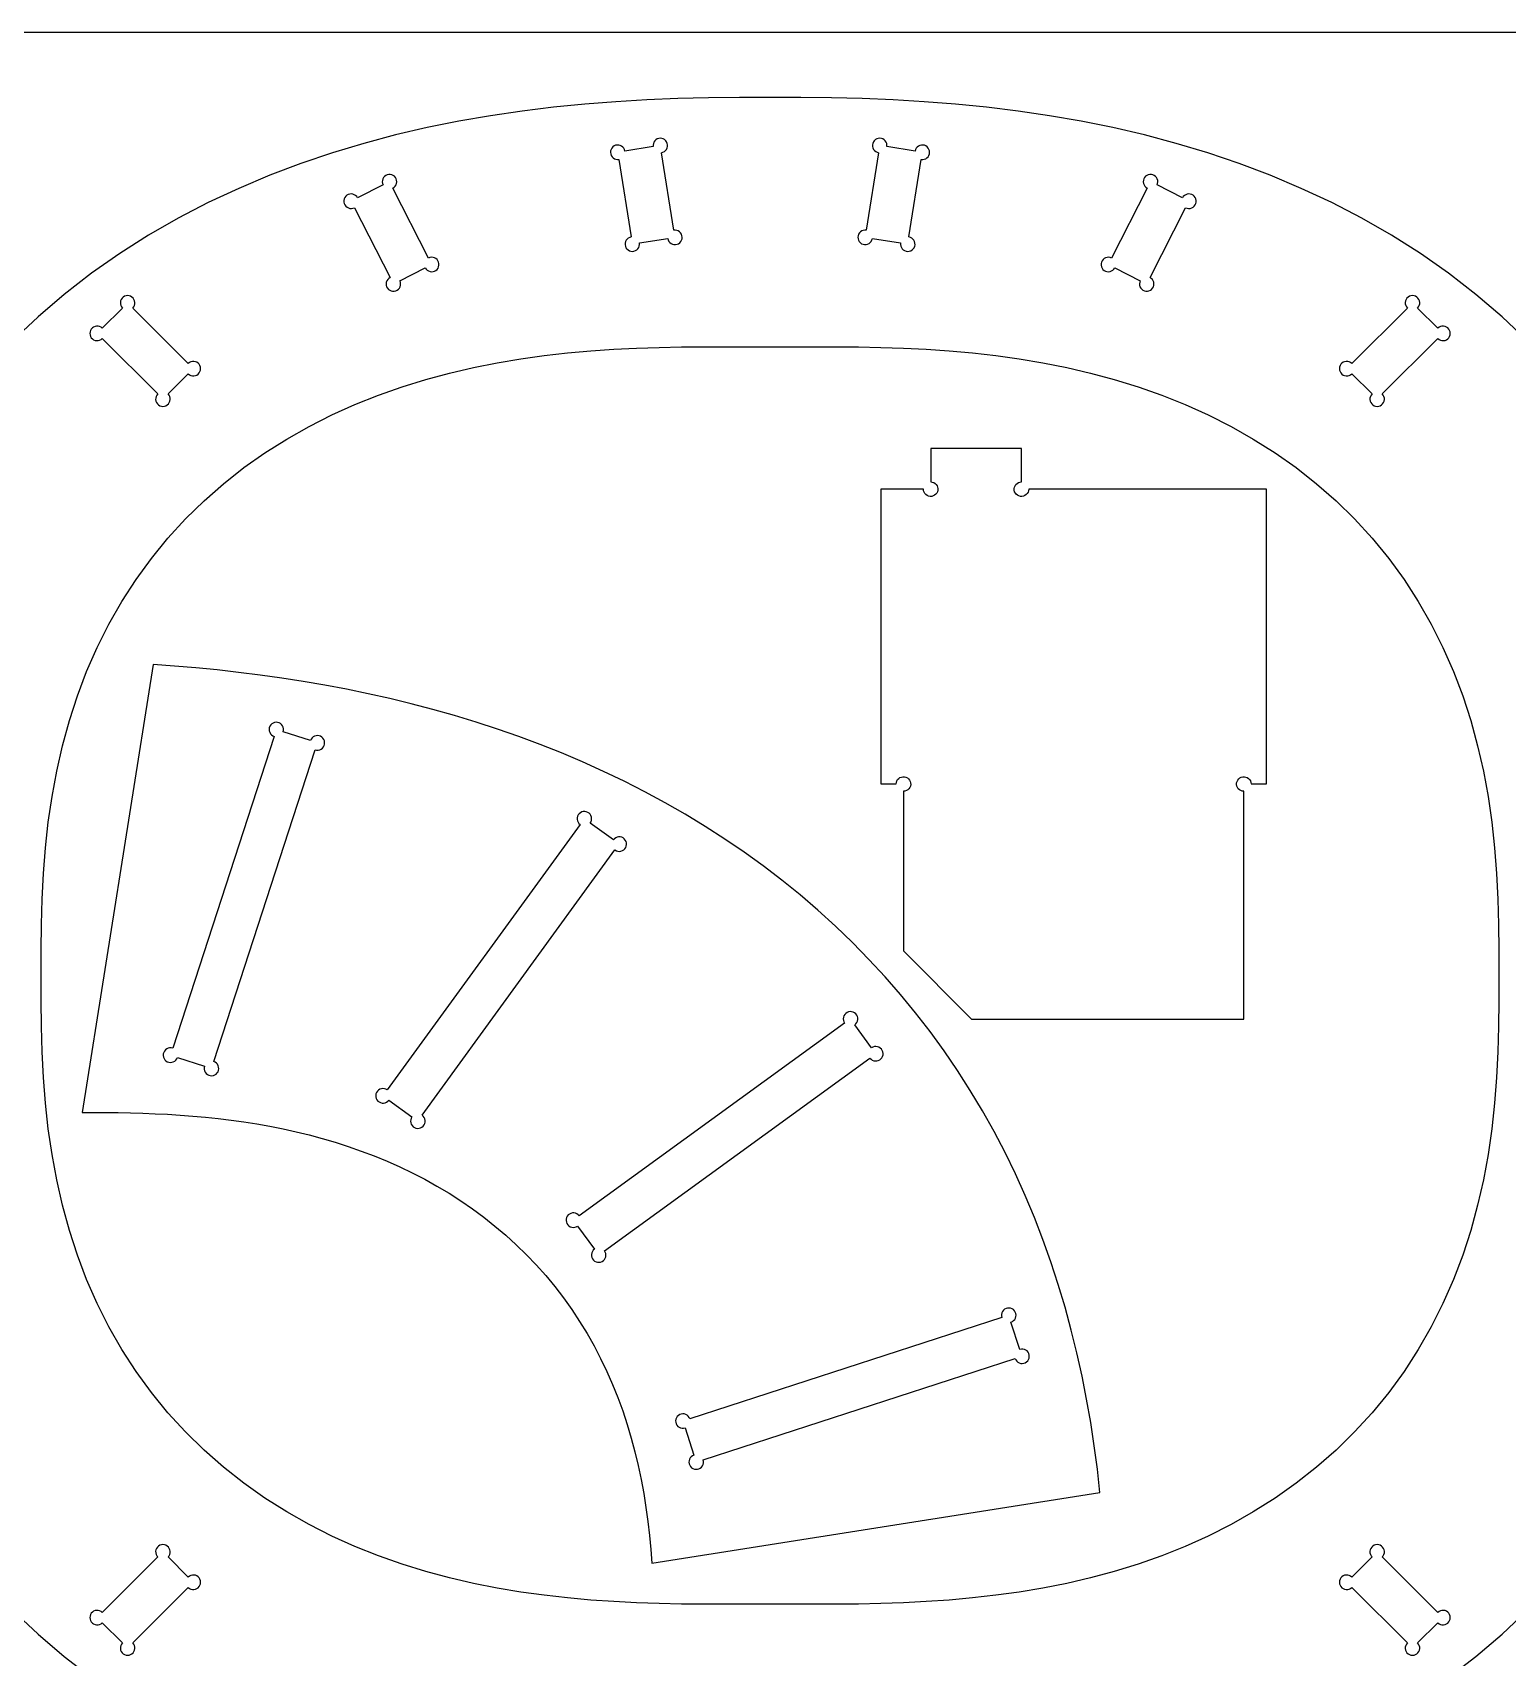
# Model space of a CAD drawing. Extents: x 0 to 2440, y -1470 to 1220.
# Drawn here: x 1023 to 1673, y 503 to 1220 of the extents above; entities that cross this region are included whole.
import ezdxf

# ---------------------------------------------------------------- set-up
doc = ezdxf.new("R2010")
doc.units = 0
doc.layers.add('CUT', color=1, linetype='Continuous')
doc.layers.add('REFERENCE-SHEET', color=8, linetype='Continuous')

msp = doc.modelspace()

# ---------------------------------------------------------------- linework, layer by layer
at = {"layer": 'CUT'}
for points in [[(1681.91, 1084.22), (1670.8, 1094.67), (1659.21, 1104.54), (1647.19, 1113.82), (1634.8, 1122.5), (1622.07, 1130.58), (1609.05, 1138.07), (1595.78, 1144.97), (1582.31, 1151.28), (1568.68, 1157.04), (1554.92, 1162.25), (1541.07, 1166.93), (1527.16, 1171.11), (1513.21, 1174.82), (1499.25, 1178.07), (1485.3, 1180.89), (1471.38, 1183.31), (1457.49, 1185.35), (1443.65, 1187.04), (1429.87, 1188.41), (1416.14, 1189.48), (1402.46, 1190.28), (1388.84, 1190.84), (1375.26, 1191.19), (1361.72, 1191.36), (1348.2, 1191.4), (1334.68, 1191.36), (1321.14, 1191.19), (1307.56, 1190.84), (1293.94, 1190.28), (1280.26, 1189.48), (1266.53, 1188.41), (1252.75, 1187.04), (1238.91, 1185.35), (1225.02, 1183.31), (1211.1, 1180.89), (1197.15, 1178.07), (1183.19, 1174.82), (1169.24, 1171.11), (1155.33, 1166.93), (1141.48, 1162.25), (1127.72, 1157.04), (1114.09, 1151.28), (1100.62, 1144.97), (1087.35, 1138.07), (1074.33, 1130.58), (1061.6, 1122.5), (1049.21, 1113.82), (1037.19, 1104.54), (1025.6, 1094.67), (1014.49, 1084.22)], [(1014.49, 524.18), (1025.6, 513.73), (1037.19, 503.86), (1049.21, 494.58)], [(1647.19, 494.58), (1659.21, 503.86), (1670.8, 513.73), (1681.91, 524.18)]]:
    msp.add_lwpolyline(points, dxfattribs=at)
for points in [[(1303.11, 1129.17), (1303.29, 1128.51), (1303.6, 1127.9), (1304.04, 1127.37), (1304.58, 1126.95), (1305.19, 1126.66), (1305.86, 1126.5), (1306.54, 1126.48), (1307.21, 1126.61), (1307.84, 1126.88), (1308.4, 1127.28), (1308.86, 1127.79), (1309.2, 1128.38), (1309.41, 1129.03), (1309.47, 1129.72), (1309.39, 1130.39), (1309.16, 1131.04), (1308.8, 1131.62), (1308.33, 1132.12), (1307.76, 1132.5), (1307.13, 1132.75), (1306.45, 1132.86), (1305.77, 1132.83), (1300.36, 1167), (1301.02, 1167.18), (1301.62, 1167.5), (1302.15, 1167.93), (1302.57, 1168.47), (1302.87, 1169.09), (1303.03, 1169.75), (1303.04, 1170.44), (1302.91, 1171.11), (1302.64, 1171.74), (1302.24, 1172.29), (1301.74, 1172.75), (1301.14, 1173.09), (1300.49, 1173.3), (1299.81, 1173.36), (1299.13, 1173.28), (1298.48, 1173.06), (1297.9, 1172.7), (1297.41, 1172.23), (1297.03, 1171.66), (1296.77, 1171.02), (1296.66, 1170.35), (1296.69, 1169.66), (1284.25, 1167.69), (1284.07, 1168.35), (1283.76, 1168.96), (1283.32, 1169.49), (1282.78, 1169.91), (1282.16, 1170.21), (1281.5, 1170.37), (1280.82, 1170.38), (1280.14, 1170.25), (1279.52, 1169.98), (1278.96, 1169.58), (1278.5, 1169.07), (1278.16, 1168.48), (1277.95, 1167.83), (1277.89, 1167.15), (1277.97, 1166.47), (1278.2, 1165.82), (1278.56, 1165.24), (1279.03, 1164.74), (1279.6, 1164.36), (1280.23, 1164.11), (1280.91, 1164), (1281.59, 1164.03), (1287, 1129.86), (1286.34, 1129.68), (1285.73, 1129.36), (1285.21, 1128.93), (1284.79, 1128.39), (1284.49, 1127.77), (1284.33, 1127.11), (1284.31, 1126.42), (1284.45, 1125.75), (1284.72, 1125.12), (1285.11, 1124.57), (1285.62, 1124.11), (1286.22, 1123.77), (1286.87, 1123.56), (1287.55, 1123.5), (1288.23, 1123.58), (1288.87, 1123.81), (1289.46, 1124.16), (1289.95, 1124.64), (1290.33, 1125.2), (1290.59, 1125.84), (1290.7, 1126.51), (1290.66, 1127.2)], [(1405.74, 1127.2), (1405.7, 1126.51), (1405.81, 1125.84), (1406.07, 1125.2), (1406.45, 1124.64), (1406.94, 1124.16), (1407.53, 1123.81), (1408.17, 1123.58), (1408.85, 1123.5), (1409.53, 1123.56), (1410.18, 1123.77), (1410.78, 1124.11), (1411.29, 1124.57), (1411.68, 1125.12), (1411.95, 1125.75), (1412.09, 1126.42), (1412.07, 1127.11), (1411.91, 1127.77), (1411.61, 1128.39), (1411.19, 1128.93), (1410.67, 1129.36), (1410.06, 1129.68), (1409.4, 1129.86), (1414.81, 1164.03), (1415.49, 1164), (1416.17, 1164.11), (1416.8, 1164.36), (1417.37, 1164.74), (1417.84, 1165.24), (1418.2, 1165.82), (1418.43, 1166.47), (1418.51, 1167.15), (1418.45, 1167.83), (1418.24, 1168.48), (1417.9, 1169.07), (1417.44, 1169.58), (1416.88, 1169.98), (1416.26, 1170.25), (1415.58, 1170.38), (1414.9, 1170.37), (1414.24, 1170.21), (1413.62, 1169.91), (1413.08, 1169.49), (1412.64, 1168.96), (1412.33, 1168.35), (1412.15, 1167.69), (1399.71, 1169.66), (1399.74, 1170.35), (1399.63, 1171.02), (1399.37, 1171.66), (1398.99, 1172.23), (1398.5, 1172.7), (1397.92, 1173.06), (1397.27, 1173.28), (1396.59, 1173.36), (1395.91, 1173.3), (1395.26, 1173.09), (1394.66, 1172.75), (1394.16, 1172.29), (1393.76, 1171.74), (1393.49, 1171.11), (1393.36, 1170.44), (1393.37, 1169.75), (1393.53, 1169.09), (1393.83, 1168.47), (1394.25, 1167.93), (1394.78, 1167.5), (1395.38, 1167.18), (1396.04, 1167), (1390.63, 1132.83), (1389.95, 1132.86), (1389.27, 1132.75), (1388.64, 1132.5), (1388.07, 1132.12), (1387.6, 1131.62), (1387.24, 1131.04), (1387.01, 1130.39), (1386.93, 1129.72), (1386.99, 1129.03), (1387.2, 1128.38), (1387.54, 1127.79), (1388, 1127.28), (1388.56, 1126.88), (1389.19, 1126.61), (1389.86, 1126.48), (1390.54, 1126.5), (1391.21, 1126.66), (1391.82, 1126.95), (1392.36, 1127.37), (1392.8, 1127.9), (1393.11, 1128.51), (1393.29, 1129.17)], [(1196.27, 1116.26), (1196.64, 1115.68), (1197.13, 1115.2), (1197.71, 1114.84), (1198.35, 1114.6), (1199.03, 1114.51), (1199.71, 1114.56), (1200.37, 1114.76), (1200.96, 1115.09), (1201.48, 1115.55), (1201.88, 1116.1), (1202.16, 1116.72), (1202.31, 1117.39), (1202.3, 1118.07), (1202.15, 1118.74), (1201.86, 1119.36), (1201.45, 1119.91), (1200.93, 1120.35), (1200.32, 1120.67), (1199.67, 1120.86), (1198.98, 1120.91), (1198.31, 1120.8), (1197.67, 1120.56), (1181.96, 1151.39), (1182.53, 1151.76), (1183.01, 1152.25), (1183.38, 1152.83), (1183.61, 1153.47), (1183.71, 1154.15), (1183.65, 1154.83), (1183.46, 1155.49), (1183.12, 1156.08), (1182.67, 1156.6), (1182.12, 1157), (1181.5, 1157.28), (1180.83, 1157.42), (1180.14, 1157.42), (1179.48, 1157.27), (1178.85, 1156.98), (1178.31, 1156.57), (1177.87, 1156.05), (1177.54, 1155.44), (1177.35, 1154.79), (1177.31, 1154.1), (1177.41, 1153.43), (1177.66, 1152.79), (1166.43, 1147.07), (1166.06, 1147.64), (1165.57, 1148.12), (1164.99, 1148.49), (1164.35, 1148.72), (1163.67, 1148.81), (1162.99, 1148.76), (1162.33, 1148.56), (1161.73, 1148.23), (1161.22, 1147.78), (1160.81, 1147.23), (1160.53, 1146.6), (1160.39, 1145.93), (1160.4, 1145.25), (1160.55, 1144.58), (1160.84, 1143.96), (1161.25, 1143.42), (1161.77, 1142.97), (1162.37, 1142.65), (1163.03, 1142.46), (1163.72, 1142.42), (1164.39, 1142.52), (1165.03, 1142.76), (1180.74, 1111.93), (1180.17, 1111.56), (1179.69, 1111.07), (1179.32, 1110.5), (1179.09, 1109.85), (1178.99, 1109.17), (1179.05, 1108.49), (1179.24, 1107.84), (1179.58, 1107.24), (1180.03, 1106.73), (1180.58, 1106.32), (1181.2, 1106.04), (1181.87, 1105.9), (1182.56, 1105.9), (1183.22, 1106.05), (1183.84, 1106.34), (1184.39, 1106.76), (1184.83, 1107.28), (1185.16, 1107.88), (1185.35, 1108.54), (1185.39, 1109.22), (1185.29, 1109.9), (1185.04, 1110.54)], [(1511.36, 1110.54), (1511.11, 1109.9), (1511.01, 1109.22), (1511.05, 1108.54), (1511.24, 1107.88), (1511.57, 1107.28), (1512.01, 1106.76), (1512.56, 1106.34), (1513.18, 1106.05), (1513.84, 1105.9), (1514.53, 1105.9), (1515.2, 1106.04), (1515.82, 1106.32), (1516.37, 1106.73), (1516.82, 1107.24), (1517.16, 1107.84), (1517.35, 1108.49), (1517.41, 1109.17), (1517.31, 1109.85), (1517.08, 1110.5), (1516.71, 1111.07), (1516.23, 1111.56), (1515.66, 1111.93), (1531.37, 1142.76), (1532.01, 1142.52), (1532.68, 1142.42), (1533.37, 1142.46), (1534.03, 1142.65), (1534.63, 1142.97), (1535.15, 1143.42), (1535.56, 1143.96), (1535.85, 1144.58), (1536, 1145.25), (1536.01, 1145.93), (1535.87, 1146.6), (1535.59, 1147.23), (1535.18, 1147.78), (1534.67, 1148.23), (1534.07, 1148.56), (1533.41, 1148.76), (1532.73, 1148.81), (1532.05, 1148.72), (1531.41, 1148.49), (1530.83, 1148.12), (1530.34, 1147.64), (1529.97, 1147.07), (1518.74, 1152.79), (1518.99, 1153.43), (1519.09, 1154.1), (1519.05, 1154.79), (1518.86, 1155.44), (1518.53, 1156.05), (1518.09, 1156.57), (1517.55, 1156.98), (1516.92, 1157.27), (1516.26, 1157.42), (1515.57, 1157.42), (1514.9, 1157.28), (1514.28, 1157), (1513.73, 1156.6), (1513.28, 1156.08), (1512.94, 1155.49), (1512.75, 1154.83), (1512.69, 1154.15), (1512.79, 1153.47), (1513.02, 1152.83), (1513.39, 1152.25), (1513.87, 1151.76), (1514.44, 1151.39), (1498.73, 1120.56), (1498.09, 1120.8), (1497.42, 1120.91), (1496.73, 1120.86), (1496.08, 1120.67), (1495.47, 1120.35), (1494.95, 1119.91), (1494.54, 1119.36), (1494.25, 1118.74), (1494.1, 1118.07), (1494.09, 1117.39), (1494.24, 1116.72), (1494.52, 1116.1), (1494.92, 1115.55), (1495.44, 1115.09), (1496.03, 1114.76), (1496.69, 1114.56), (1497.37, 1114.51), (1498.05, 1114.6), (1498.69, 1114.84), (1499.27, 1115.2), (1499.76, 1115.68), (1500.13, 1116.26)], [(1091.8, 1069.51), (1092.33, 1069.08), (1092.94, 1068.78), (1093.61, 1068.61), (1094.29, 1068.58), (1094.96, 1068.7), (1095.59, 1068.97), (1096.16, 1069.36), (1096.62, 1069.86), (1096.97, 1070.45), (1097.19, 1071.09), (1097.26, 1071.77), (1097.19, 1072.45), (1096.97, 1073.1), (1096.62, 1073.69), (1096.16, 1074.19), (1095.59, 1074.58), (1094.96, 1074.84), (1094.29, 1074.97), (1093.61, 1074.94), (1092.94, 1074.77), (1092.33, 1074.47), (1091.8, 1074.04), (1067.33, 1098.5), (1067.76, 1099.04), (1068.07, 1099.65), (1068.24, 1100.31), (1068.26, 1100.99), (1068.14, 1101.67), (1067.88, 1102.3), (1067.49, 1102.86), (1066.99, 1103.33), (1066.4, 1103.68), (1065.75, 1103.89), (1065.07, 1103.97), (1064.39, 1103.89), (1063.74, 1103.68), (1063.15, 1103.33), (1062.65, 1102.86), (1062.26, 1102.3), (1062, 1101.67), (1061.88, 1100.99), (1061.9, 1100.31), (1062.07, 1099.65), (1062.38, 1099.04), (1062.81, 1098.5), (1053.9, 1089.59), (1053.36, 1090.02), (1052.75, 1090.33), (1052.09, 1090.5), (1051.41, 1090.52), (1050.73, 1090.4), (1050.1, 1090.14), (1049.54, 1089.75), (1049.07, 1089.25), (1048.72, 1088.66), (1048.51, 1088.01), (1048.43, 1087.33), (1048.51, 1086.65), (1048.72, 1086), (1049.07, 1085.41), (1049.54, 1084.91), (1050.1, 1084.52), (1050.73, 1084.26), (1051.41, 1084.14), (1052.09, 1084.16), (1052.75, 1084.33), (1053.36, 1084.64), (1053.9, 1085.07), (1078.36, 1060.6), (1077.93, 1060.07), (1077.63, 1059.46), (1077.46, 1058.79), (1077.43, 1058.11), (1077.56, 1057.44), (1077.82, 1056.81), (1078.21, 1056.24), (1078.71, 1055.78), (1079.3, 1055.43), (1079.95, 1055.21), (1080.63, 1055.14), (1081.31, 1055.21), (1081.95, 1055.43), (1082.54, 1055.78), (1083.04, 1056.24), (1083.43, 1056.81), (1083.7, 1057.44), (1083.82, 1058.11), (1083.79, 1058.79), (1083.62, 1059.46), (1083.32, 1060.07), (1082.89, 1060.6)], [(1613.51, 1060.6), (1613.08, 1060.07), (1612.78, 1059.46), (1612.61, 1058.79), (1612.58, 1058.11), (1612.7, 1057.44), (1612.97, 1056.81), (1613.36, 1056.24), (1613.86, 1055.78), (1614.45, 1055.43), (1615.09, 1055.21), (1615.77, 1055.14), (1616.45, 1055.21), (1617.1, 1055.43), (1617.69, 1055.78), (1618.19, 1056.24), (1618.58, 1056.81), (1618.84, 1057.44), (1618.97, 1058.11), (1618.94, 1058.79), (1618.77, 1059.46), (1618.47, 1060.07), (1618.04, 1060.6), (1642.5, 1085.07), (1643.04, 1084.64), (1643.65, 1084.33), (1644.31, 1084.16), (1644.99, 1084.14), (1645.67, 1084.26), (1646.3, 1084.52), (1646.86, 1084.91), (1647.33, 1085.41), (1647.68, 1086), (1647.89, 1086.65), (1647.97, 1087.33), (1647.89, 1088.01), (1647.68, 1088.66), (1647.33, 1089.25), (1646.86, 1089.75), (1646.3, 1090.14), (1645.67, 1090.4), (1644.99, 1090.52), (1644.31, 1090.5), (1643.65, 1090.33), (1643.04, 1090.02), (1642.5, 1089.59), (1633.59, 1098.5), (1634.02, 1099.04), (1634.33, 1099.65), (1634.5, 1100.31), (1634.52, 1100.99), (1634.4, 1101.67), (1634.14, 1102.3), (1633.75, 1102.86), (1633.25, 1103.33), (1632.66, 1103.68), (1632.01, 1103.89), (1631.33, 1103.97), (1630.65, 1103.89), (1630, 1103.68), (1629.41, 1103.33), (1628.91, 1102.86), (1628.52, 1102.3), (1628.26, 1101.67), (1628.14, 1100.99), (1628.16, 1100.31), (1628.33, 1099.65), (1628.64, 1099.04), (1629.07, 1098.5), (1604.6, 1074.04), (1604.07, 1074.47), (1603.46, 1074.77), (1602.79, 1074.94), (1602.11, 1074.97), (1601.44, 1074.84), (1600.81, 1074.58), (1600.24, 1074.19), (1599.78, 1073.69), (1599.43, 1073.1), (1599.21, 1072.45), (1599.14, 1071.77), (1599.21, 1071.09), (1599.43, 1070.45), (1599.78, 1069.86), (1600.24, 1069.36), (1600.81, 1068.97), (1601.44, 1068.7), (1602.11, 1068.58), (1602.79, 1068.61), (1603.46, 1068.78), (1604.07, 1069.08), (1604.6, 1069.51)], [(1669.39, 792.98), (1669.28, 781.75), (1668.96, 770.49), (1668.39, 759.2), (1667.51, 747.9), (1666.27, 736.59), (1664.63, 725.3), (1662.56, 714.06), (1660.02, 702.88), (1656.99, 691.81), (1653.45, 680.87), (1649.37, 670.11), (1644.75, 659.56), (1639.58, 649.27), (1633.87, 639.27), (1627.62, 629.6), (1620.85, 620.29), (1613.58, 611.39), (1605.84, 602.91), (1597.65, 594.89), (1589.05, 587.34), (1580.08, 580.28), (1570.78, 573.71), (1561.19, 567.65), (1551.36, 562.08), (1541.32, 557.01), (1531.12, 552.43), (1520.8, 548.31), (1510.39, 544.65), (1499.92, 541.42), (1489.43, 538.59), (1478.94, 536.15), (1468.47, 534.07), (1458.05, 532.32), (1447.68, 530.88), (1437.39, 529.71), (1427.17, 528.79), (1417.04, 528.09), (1407, 527.59), (1397.03, 527.25), (1387.15, 527.05), (1377.34, 526.96), (1367.59, 526.94), (1357.88, 526.97), (1348.2, 527), (1338.52, 526.97), (1328.81, 526.94), (1319.06, 526.96), (1309.25, 527.05), (1299.37, 527.25), (1289.4, 527.59), (1279.36, 528.09), (1269.23, 528.79), (1259.01, 529.71), (1248.72, 530.88), (1238.35, 532.32), (1227.93, 534.07), (1217.46, 536.15), (1206.97, 538.59), (1196.48, 541.42), (1186.01, 544.65), (1175.6, 548.31), (1165.28, 552.43), (1155.08, 557.01), (1145.04, 562.08), (1135.21, 567.65), (1125.62, 573.71), (1116.32, 580.28), (1107.35, 587.34), (1098.75, 594.89), (1090.56, 602.91), (1082.82, 611.39), (1075.55, 620.29), (1068.78, 629.6), (1062.53, 639.27), (1056.82, 649.27), (1051.65, 659.56), (1047.03, 670.11), (1042.95, 680.87), (1039.41, 691.81), (1036.38, 702.88), (1033.84, 714.06), (1031.77, 725.3), (1030.13, 736.59), (1028.89, 747.9), (1028.01, 759.2), (1027.44, 770.49), (1027.12, 781.75), (1027.01, 792.98), (1027, 804.2), (1027.01, 815.42), (1027.12, 826.65), (1027.44, 837.91), (1028.01, 849.2), (1028.89, 860.5), (1030.13, 871.81), (1031.77, 883.1), (1033.84, 894.34), (1036.38, 905.52), (1039.41, 916.59), (1042.95, 927.53), (1047.03, 938.29), (1051.65, 948.84), (1056.82, 959.13), (1062.53, 969.13), (1068.78, 978.8), (1075.55, 988.11), (1082.82, 997.01), (1090.56, 1005.49), (1098.75, 1013.51), (1107.35, 1021.06), (1116.32, 1028.12), (1125.62, 1034.69), (1135.21, 1040.75), (1145.04, 1046.32), (1155.08, 1051.39), (1165.28, 1055.97), (1175.6, 1060.09), (1186.01, 1063.75), (1196.48, 1066.98), (1206.97, 1069.81), (1217.46, 1072.25), (1227.93, 1074.33), (1238.35, 1076.08), (1248.72, 1077.52), (1259.01, 1078.69), (1269.23, 1079.61), (1279.36, 1080.31), (1289.4, 1080.81), (1299.37, 1081.15), (1309.25, 1081.35), (1319.06, 1081.44), (1328.81, 1081.46), (1338.52, 1081.43), (1348.2, 1081.4), (1357.88, 1081.43), (1367.59, 1081.46), (1377.34, 1081.44), (1387.15, 1081.35), (1397.03, 1081.15), (1407, 1080.81), (1417.04, 1080.31), (1427.17, 1079.61), (1437.39, 1078.69), (1447.68, 1077.52), (1458.05, 1076.08), (1468.47, 1074.33), (1478.94, 1072.25), (1489.43, 1069.81), (1499.92, 1066.98), (1510.39, 1063.75), (1520.8, 1060.09), (1531.12, 1055.97), (1541.32, 1051.39), (1551.36, 1046.32), (1561.19, 1040.75), (1570.78, 1034.69), (1580.08, 1028.12), (1589.05, 1021.06), (1597.65, 1013.51), (1605.84, 1005.49), (1613.58, 997.01), (1620.85, 988.11), (1627.62, 978.8), (1633.87, 969.13), (1639.58, 959.13), (1644.75, 948.84), (1649.37, 938.29), (1653.45, 927.53), (1656.99, 916.59), (1660.02, 905.52), (1662.56, 894.34), (1664.63, 883.1), (1666.27, 871.81), (1667.51, 860.5), (1668.39, 849.2), (1668.96, 837.91), (1669.28, 826.65), (1669.39, 815.42), (1669.4, 804.2)], [(1567, 1018.64), (1462.2, 1018.64), (1462.13, 1017.96), (1461.91, 1017.31), (1461.56, 1016.72), (1461.1, 1016.22), (1460.53, 1015.83), (1459.9, 1015.57), (1459.23, 1015.45), (1458.54, 1015.47), (1457.88, 1015.64), (1457.27, 1015.95), (1456.74, 1016.38), (1456.31, 1016.91), (1456, 1017.52), (1455.83, 1018.18), (1455.81, 1018.87), (1455.93, 1019.54), (1456.19, 1020.17), (1456.58, 1020.74), (1457.08, 1021.2), (1457.67, 1021.55), (1458.32, 1021.77), (1459, 1021.84), (1459, 1036.64), (1419, 1036.64), (1419, 1021.84), (1419.68, 1021.77), (1420.33, 1021.55), (1420.92, 1021.2), (1421.42, 1020.74), (1421.81, 1020.17), (1422.07, 1019.54), (1422.19, 1018.87), (1422.17, 1018.18), (1422, 1017.52), (1421.69, 1016.91), (1421.26, 1016.38), (1420.73, 1015.95), (1420.12, 1015.64), (1419.46, 1015.47), (1418.77, 1015.45), (1418.1, 1015.57), (1417.47, 1015.83), (1416.9, 1016.22), (1416.44, 1016.72), (1416.09, 1017.31), (1415.87, 1017.96), (1415.8, 1018.64), (1397, 1018.64), (1397, 888.64), (1403.8, 888.64), (1403.87, 889.32), (1404.09, 889.97), (1404.44, 890.56), (1404.9, 891.06), (1405.47, 891.45), (1406.1, 891.71), (1406.77, 891.83), (1407.46, 891.81), (1408.12, 891.64), (1408.73, 891.33), (1409.26, 890.9), (1409.69, 890.37), (1410, 889.76), (1410.17, 889.1), (1410.19, 888.41), (1410.07, 887.74), (1409.81, 887.11), (1409.42, 886.54), (1408.92, 886.08), (1408.33, 885.73), (1407.68, 885.51), (1407, 885.44), (1407, 815), (1437, 785), (1557, 785), (1557, 885.44), (1556.32, 885.51), (1555.67, 885.73), (1555.08, 886.08), (1554.58, 886.54), (1554.19, 887.11), (1553.93, 887.74), (1553.81, 888.41), (1553.83, 889.1), (1554, 889.76), (1554.31, 890.37), (1554.74, 890.9), (1555.27, 891.33), (1555.88, 891.64), (1556.54, 891.81), (1557.23, 891.83), (1557.9, 891.71), (1558.53, 891.45), (1559.1, 891.06), (1559.56, 890.56), (1559.91, 889.97), (1560.13, 889.32), (1560.2, 888.64), (1567, 888.64)], [(1493.6, 576.29), (1492.45, 586.58), (1491.09, 596.86), (1489.53, 607.12), (1487.74, 617.36), (1485.72, 627.57), (1483.47, 637.74), (1480.98, 647.87), (1478.24, 657.94), (1475.24, 667.95), (1471.99, 677.88), (1468.47, 687.73), (1464.69, 697.48), (1460.65, 707.14), (1456.34, 716.68), (1451.76, 726.09), (1446.91, 735.38), (1441.79, 744.51), (1436.42, 753.5), (1430.78, 762.32), (1424.89, 770.97), (1418.75, 779.43), (1412.36, 787.7), (1405.73, 795.78), (1398.88, 803.65), (1391.8, 811.31), (1384.5, 818.75), (1377.01, 825.96), (1369.31, 832.95), (1361.44, 839.71), (1353.38, 846.23), (1345.16, 852.51), (1336.79, 858.56), (1328.28, 864.37), (1319.63, 869.93), (1310.86, 875.26), (1301.98, 880.35), (1293, 885.2), (1283.92, 889.82), (1274.77, 894.21), (1265.54, 898.37), (1256.25, 902.31), (1246.9, 906.02), (1237.51, 909.52), (1228.08, 912.81), (1218.62, 915.9), (1209.13, 918.78), (1199.63, 921.47), (1190.11, 923.97), (1180.58, 926.29), (1171.05, 928.43), (1161.53, 930.39), (1152, 932.19), (1142.49, 933.83), (1132.98, 935.31), (1123.49, 936.65), (1114.01, 937.84), (1104.56, 938.9), (1095.11, 939.82), (1085.69, 940.62), (1076.29, 941.3), (1045, 743.76), (1050.27, 743.78), (1055.58, 743.76), (1060.93, 743.71), (1066.31, 743.61), (1071.73, 743.46), (1077.18, 743.26), (1082.68, 742.98), (1088.21, 742.64), (1093.78, 742.22), (1099.38, 741.71), (1105.02, 741.12), (1110.68, 740.42), (1116.37, 739.63), (1122.09, 738.72), (1127.82, 737.7), (1133.57, 736.55), (1139.33, 735.28), (1145.1, 733.87), (1150.86, 732.33), (1156.61, 730.64), (1162.35, 728.79), (1168.07, 726.8), (1173.75, 724.64), (1179.4, 722.32), (1184.99, 719.83), (1190.54, 717.17), (1196.01, 714.34), (1201.42, 711.34), (1206.74, 708.16), (1211.96, 704.81), (1217.08, 701.28), (1222.09, 697.58), (1226.98, 693.7), (1231.75, 689.66), (1236.37, 685.45), (1240.85, 681.07), (1245.17, 676.54), (1249.33, 671.85), (1253.33, 667.01), (1257.15, 662.04), (1260.8, 656.93), (1264.27, 651.69), (1267.55, 646.33), (1270.65, 640.87), (1273.55, 635.3), (1276.27, 629.63), (1278.8, 623.88), (1281.14, 618.06), (1283.3, 612.16), (1285.27, 606.2), (1287.06, 600.2), (1288.68, 594.15), (1290.13, 588.06), (1291.41, 581.95), (1292.54, 575.81), (1293.51, 569.66), (1294.34, 563.49), (1295.04, 557.33), (1295.61, 551.16), (1296.06, 545)], [(1099, 764.17), (1098.86, 763.5), (1098.87, 762.82), (1099.02, 762.15), (1099.31, 761.53), (1099.72, 760.99), (1100.24, 760.54), (1100.84, 760.22), (1101.5, 760.03), (1102.18, 759.99), (1102.86, 760.09), (1103.5, 760.33), (1104.07, 760.71), (1104.55, 761.2), (1104.92, 761.77), (1105.15, 762.42), (1105.24, 763.09), (1105.19, 763.78), (1104.99, 764.43), (1104.66, 765.03), (1104.21, 765.54), (1103.66, 765.95), (1103.03, 766.23), (1147.72, 903.75), (1148.39, 903.61), (1149.07, 903.62), (1149.74, 903.77), (1150.36, 904.05), (1150.9, 904.47), (1151.35, 904.99), (1151.67, 905.59), (1151.86, 906.25), (1151.9, 906.93), (1151.8, 907.61), (1151.56, 908.25), (1151.18, 908.82), (1150.7, 909.3), (1150.12, 909.67), (1149.48, 909.9), (1148.8, 909.99), (1148.12, 909.94), (1147.46, 909.74), (1146.86, 909.41), (1146.35, 908.96), (1145.94, 908.41), (1145.66, 907.78), (1133.68, 911.68), (1133.82, 912.35), (1133.82, 913.03), (1133.67, 913.7), (1133.38, 914.32), (1132.96, 914.86), (1132.44, 915.31), (1131.84, 915.63), (1131.18, 915.82), (1130.5, 915.86), (1129.82, 915.76), (1129.18, 915.52), (1128.61, 915.14), (1128.13, 914.66), (1127.77, 914.08), (1127.53, 913.44), (1127.44, 912.76), (1127.49, 912.08), (1127.69, 911.42), (1128.02, 910.82), (1128.47, 910.31), (1129.02, 909.9), (1129.65, 909.62), (1084.96, 772.1), (1084.29, 772.24), (1083.61, 772.24), (1082.94, 772.09), (1082.32, 771.8), (1081.78, 771.38), (1081.33, 770.86), (1081.01, 770.26), (1080.82, 769.6), (1080.78, 768.92), (1080.88, 768.24), (1081.12, 767.6), (1081.5, 767.03), (1081.99, 766.55), (1082.56, 766.18), (1083.21, 765.95), (1083.88, 765.86), (1084.57, 765.91), (1085.22, 766.11), (1085.82, 766.44), (1086.33, 766.89), (1086.74, 767.44), (1087.02, 768.07)], [(1190.41, 741.85), (1190.07, 741.26), (1189.86, 740.61), (1189.8, 739.93), (1189.88, 739.25), (1190.11, 738.6), (1190.46, 738.02), (1190.94, 737.53), (1191.51, 737.14), (1192.14, 736.89), (1192.82, 736.78), (1193.5, 736.81), (1194.16, 736.99), (1194.77, 737.31), (1195.29, 737.74), (1195.72, 738.28), (1196.01, 738.9), (1196.17, 739.56), (1196.19, 740.25), (1196.06, 740.92), (1195.79, 741.55), (1195.39, 742.1), (1194.88, 742.56), (1279.87, 859.55), (1280.47, 859.21), (1281.12, 859), (1281.8, 858.94), (1282.48, 859.02), (1283.12, 859.24), (1283.71, 859.6), (1284.2, 860.07), (1284.58, 860.64), (1284.84, 861.28), (1284.95, 861.95), (1284.91, 862.64), (1284.74, 863.3), (1284.42, 863.9), (1283.98, 864.43), (1283.45, 864.85), (1282.83, 865.15), (1282.16, 865.31), (1281.48, 865.32), (1280.81, 865.19), (1280.18, 864.92), (1279.62, 864.52), (1279.17, 864.02), (1268.97, 871.42), (1269.31, 872.02), (1269.52, 872.67), (1269.58, 873.35), (1269.5, 874.03), (1269.27, 874.67), (1268.92, 875.26), (1268.44, 875.75), (1267.88, 876.13), (1267.24, 876.39), (1266.57, 876.5), (1265.88, 876.46), (1265.22, 876.29), (1264.61, 875.97), (1264.09, 875.53), (1263.67, 874.99), (1263.37, 874.38), (1263.21, 873.71), (1263.19, 873.03), (1263.33, 872.36), (1263.6, 871.73), (1263.99, 871.17), (1264.5, 870.71), (1179.51, 753.73), (1178.91, 754.07), (1178.26, 754.28), (1177.58, 754.34), (1176.9, 754.26), (1176.26, 754.03), (1175.67, 753.68), (1175.18, 753.2), (1174.8, 752.64), (1174.54, 752), (1174.43, 751.32), (1174.47, 750.64), (1174.65, 749.98), (1174.96, 749.37), (1175.4, 748.85), (1175.94, 748.43), (1176.55, 748.13), (1177.22, 747.97), (1177.9, 747.95), (1178.57, 748.08), (1179.2, 748.36), (1179.76, 748.75), (1180.22, 749.26)], [(1270.8, 683.51), (1270.29, 683.06), (1269.89, 682.5), (1269.62, 681.87), (1269.49, 681.2), (1269.5, 680.52), (1269.66, 679.85), (1269.96, 679.23), (1270.38, 678.7), (1270.91, 678.26), (1271.52, 677.94), (1272.18, 677.77), (1272.86, 677.73), (1273.53, 677.84), (1274.17, 678.1), (1274.74, 678.48), (1275.21, 678.97), (1275.57, 679.56), (1275.79, 680.2), (1275.88, 680.88), (1275.81, 681.56), (1275.61, 682.21), (1275.27, 682.81), (1392.25, 767.8), (1392.71, 767.29), (1393.26, 766.9), (1393.89, 766.62), (1394.56, 766.49), (1395.25, 766.51), (1395.91, 766.67), (1396.53, 766.97), (1397.07, 767.39), (1397.51, 767.91), (1397.82, 768.52), (1398, 769.18), (1398.03, 769.86), (1397.92, 770.54), (1397.67, 771.18), (1397.29, 771.74), (1396.79, 772.22), (1396.21, 772.57), (1395.56, 772.8), (1394.88, 772.88), (1394.2, 772.82), (1393.55, 772.61), (1392.96, 772.27), (1385.55, 782.46), (1386.06, 782.92), (1386.46, 783.48), (1386.73, 784.11), (1386.86, 784.78), (1386.84, 785.46), (1386.68, 786.13), (1386.39, 786.74), (1385.97, 787.28), (1385.44, 787.72), (1384.83, 788.03), (1384.17, 788.21), (1383.49, 788.25), (1382.81, 788.14), (1382.18, 787.88), (1381.61, 787.5), (1381.14, 787.01), (1380.78, 786.42), (1380.55, 785.78), (1380.47, 785.1), (1380.53, 784.42), (1380.74, 783.77), (1381.08, 783.17), (1264.1, 698.18), (1263.64, 698.69), (1263.08, 699.08), (1262.45, 699.35), (1261.78, 699.49), (1261.1, 699.47), (1260.43, 699.31), (1259.82, 699.01), (1259.28, 698.59), (1258.84, 698.07), (1258.53, 697.46), (1258.35, 696.8), (1258.31, 696.11), (1258.43, 695.44), (1258.68, 694.8), (1259.06, 694.24), (1259.55, 693.76), (1260.14, 693.41), (1260.78, 693.18), (1261.46, 693.1), (1262.14, 693.16), (1262.8, 693.37), (1263.39, 693.71)], [(1314.67, 592.69), (1314.05, 592.41), (1313.5, 592), (1313.05, 591.49), (1312.72, 590.89), (1312.52, 590.23), (1312.46, 589.55), (1312.56, 588.87), (1312.79, 588.23), (1313.16, 587.65), (1313.64, 587.17), (1314.21, 586.79), (1314.85, 586.55), (1315.53, 586.45), (1316.21, 586.49), (1316.87, 586.68), (1317.47, 587), (1317.99, 587.45), (1318.4, 587.99), (1318.69, 588.61), (1318.84, 589.28), (1318.85, 589.96), (1318.71, 590.63), (1456.23, 635.32), (1456.51, 634.69), (1456.91, 634.14), (1457.43, 633.69), (1458.03, 633.36), (1458.68, 633.16), (1459.36, 633.11), (1460.04, 633.2), (1460.68, 633.43), (1461.26, 633.8), (1461.75, 634.28), (1462.12, 634.85), (1462.37, 635.49), (1462.47, 636.17), (1462.43, 636.85), (1462.24, 637.51), (1461.91, 638.11), (1461.47, 638.63), (1460.92, 639.05), (1460.3, 639.33), (1459.64, 639.48), (1458.95, 639.49), (1458.28, 639.35), (1454.39, 651.33), (1455.01, 651.61), (1455.56, 652.02), (1456.02, 652.53), (1456.35, 653.13), (1456.55, 653.78), (1456.6, 654.47), (1456.51, 655.14), (1456.27, 655.79), (1455.91, 656.37), (1455.43, 656.85), (1454.85, 657.23), (1454.21, 657.47), (1453.54, 657.57), (1452.86, 657.53), (1452.2, 657.34), (1451.59, 657.02), (1451.07, 656.57), (1450.66, 656.03), (1450.37, 655.41), (1450.22, 654.74), (1450.22, 654.06), (1450.36, 653.39), (1312.83, 608.7), (1312.56, 609.33), (1312.15, 609.88), (1311.64, 610.33), (1311.04, 610.66), (1310.38, 610.86), (1309.7, 610.91), (1309.02, 610.82), (1308.38, 610.59), (1307.8, 610.22), (1307.31, 609.74), (1306.94, 609.17), (1306.7, 608.53), (1306.59, 607.85), (1306.64, 607.17), (1306.83, 606.51), (1307.15, 605.91), (1307.59, 605.39), (1308.14, 604.97), (1308.76, 604.68), (1309.43, 604.53), (1310.11, 604.53), (1310.78, 604.67)], [(1082.89, 547.8), (1083.32, 548.33), (1083.62, 548.94), (1083.79, 549.61), (1083.82, 550.29), (1083.7, 550.96), (1083.43, 551.59), (1083.04, 552.16), (1082.54, 552.62), (1081.95, 552.97), (1081.31, 553.19), (1080.63, 553.26), (1079.95, 553.19), (1079.3, 552.97), (1078.71, 552.62), (1078.21, 552.16), (1077.82, 551.59), (1077.56, 550.96), (1077.43, 550.29), (1077.46, 549.61), (1077.63, 548.94), (1077.93, 548.33), (1078.36, 547.8), (1053.9, 523.33), (1053.36, 523.76), (1052.75, 524.07), (1052.09, 524.24), (1051.41, 524.26), (1050.73, 524.14), (1050.1, 523.88), (1049.54, 523.49), (1049.07, 522.99), (1048.72, 522.4), (1048.51, 521.75), (1048.43, 521.07), (1048.51, 520.39), (1048.72, 519.74), (1049.07, 519.15), (1049.54, 518.65), (1050.1, 518.26), (1050.73, 518), (1051.41, 517.88), (1052.09, 517.9), (1052.75, 518.07), (1053.36, 518.38), (1053.9, 518.81), (1062.81, 509.9), (1062.38, 509.36), (1062.07, 508.75), (1061.9, 508.09), (1061.88, 507.41), (1062, 506.73), (1062.26, 506.1), (1062.65, 505.54), (1063.15, 505.07), (1063.74, 504.72), (1064.39, 504.51), (1065.07, 504.43), (1065.75, 504.51), (1066.4, 504.72), (1066.99, 505.07), (1067.49, 505.54), (1067.88, 506.1), (1068.14, 506.73), (1068.26, 507.41), (1068.24, 508.09), (1068.07, 508.75), (1067.76, 509.36), (1067.33, 509.9), (1091.8, 534.36), (1092.33, 533.93), (1092.94, 533.63), (1093.61, 533.46), (1094.29, 533.43), (1094.96, 533.56), (1095.59, 533.82), (1096.16, 534.21), (1096.62, 534.71), (1096.97, 535.3), (1097.19, 535.95), (1097.26, 536.63), (1097.19, 537.31), (1096.97, 537.95), (1096.62, 538.54), (1096.16, 539.04), (1095.59, 539.43), (1094.96, 539.7), (1094.29, 539.82), (1093.61, 539.79), (1092.94, 539.62), (1092.33, 539.32), (1091.8, 538.89)], [(1604.6, 538.89), (1604.07, 539.32), (1603.46, 539.62), (1602.79, 539.79), (1602.11, 539.82), (1601.44, 539.7), (1600.81, 539.43), (1600.24, 539.04), (1599.78, 538.54), (1599.43, 537.95), (1599.21, 537.31), (1599.14, 536.63), (1599.21, 535.95), (1599.43, 535.3), (1599.78, 534.71), (1600.24, 534.21), (1600.81, 533.82), (1601.44, 533.56), (1602.11, 533.43), (1602.79, 533.46), (1603.46, 533.63), (1604.07, 533.93), (1604.6, 534.36), (1629.07, 509.9), (1628.64, 509.36), (1628.33, 508.75), (1628.16, 508.09), (1628.14, 507.41), (1628.26, 506.73), (1628.52, 506.1), (1628.91, 505.54), (1629.41, 505.07), (1630, 504.72), (1630.65, 504.51), (1631.33, 504.43), (1632.01, 504.51), (1632.66, 504.72), (1633.25, 505.07), (1633.75, 505.54), (1634.14, 506.1), (1634.4, 506.73), (1634.52, 507.41), (1634.5, 508.09), (1634.33, 508.75), (1634.02, 509.36), (1633.59, 509.9), (1642.5, 518.81), (1643.04, 518.38), (1643.65, 518.07), (1644.31, 517.9), (1644.99, 517.88), (1645.67, 518), (1646.3, 518.26), (1646.86, 518.65), (1647.33, 519.15), (1647.68, 519.74), (1647.89, 520.39), (1647.97, 521.07), (1647.89, 521.75), (1647.68, 522.4), (1647.33, 522.99), (1646.86, 523.49), (1646.3, 523.88), (1645.67, 524.14), (1644.99, 524.26), (1644.31, 524.24), (1643.65, 524.07), (1643.04, 523.76), (1642.5, 523.33), (1618.04, 547.8), (1618.47, 548.33), (1618.77, 548.94), (1618.94, 549.61), (1618.97, 550.29), (1618.84, 550.96), (1618.58, 551.59), (1618.19, 552.16), (1617.69, 552.62), (1617.1, 552.97), (1616.45, 553.19), (1615.77, 553.26), (1615.09, 553.19), (1614.45, 552.97), (1613.86, 552.62), (1613.36, 552.16), (1612.97, 551.59), (1612.7, 550.96), (1612.58, 550.29), (1612.61, 549.61), (1612.78, 548.94), (1613.08, 548.33), (1613.51, 547.8)]]:
    msp.add_lwpolyline(points, close=True, dxfattribs=at)
at = {"layer": 'REFERENCE-SHEET'}
msp.add_lwpolyline([(0, 0), (2440, 0), (2440, 1220), (0, 1220)], close=True, dxfattribs=at)

doc.saveas('drawing.dxf')
